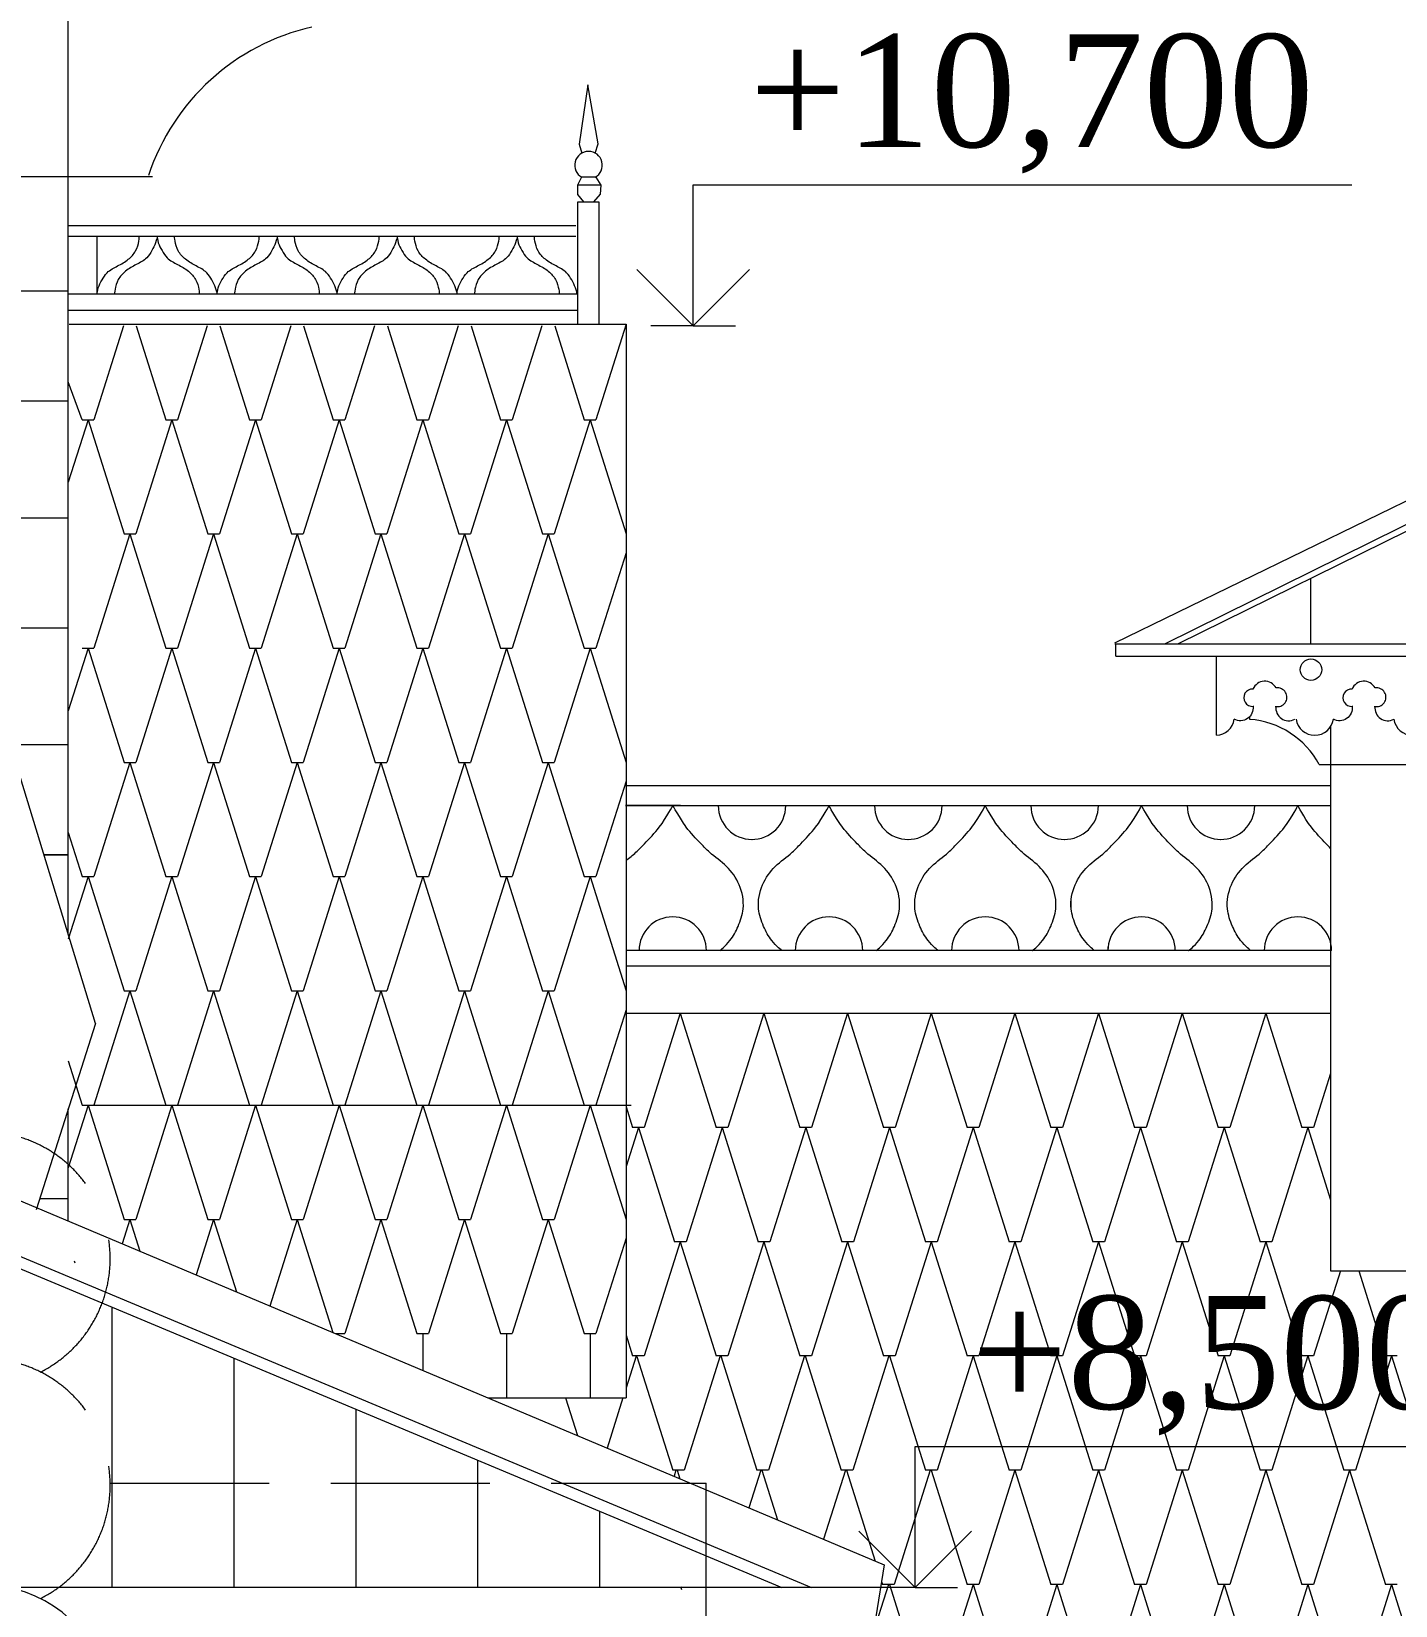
# Model space of a CAD drawing. Header units: millimetres. Extents: x 2399 to 111977, y 1313 to 59551.
# Drawn here: x 98525 to 100946, y 40177 to 42969 of the extents above; entities that cross this region are included whole.
import ezdxf

# ---------------------------------------------------------------- set-up
doc = ezdxf.new("R2010")
doc.units = ezdxf.units.MM
doc.linetypes.add('Невидимая', pattern=[391.222223, 282.222223, -109])
for name, color, linetype, lineweight in [('Basement level', 252, 'Continuous', 13), ('dim Level', 7, 'Continuous', 13), ('main line', 7, 'Continuous', 13)]:
    doc.layers.add(name, color=color, linetype=linetype, lineweight=lineweight)
doc.layers.add('hatch1', color=7, linetype='Continuous', lineweight=20, true_color=0x6a6a6a)
doc.styles.add('СГЕНЕРИР_СТИЛЬ_1', font='georgia.ttf')

msp = doc.modelspace()

# ---------------------------------------------------------------- linework, layer by layer
at = {"layer": 'Basement level', "color": 252, "linetype": 'Continuous', "lineweight": 13}
msp.add_line((98615.3875, 42280.4287), (98590.6429, 42347.496), dxfattribs=at)
at = {"layer": 'dim Level', "color": 7, "linetype": 'Continuous', "lineweight": 13}
for p, q in [((99699.5042, 42447.0881), (99699.5042, 42697.0881)), ((99699.5042, 42697.0881), (100868.1122, 42697.0881)), ((99699.5042, 42447.0881), (99599.5042, 42547.0881)), ((99799.5042, 42547.0881), (99699.5042, 42447.0881)), ((99699.5042, 42447.0881), (99624.5042, 42447.0881)), ((99699.5042, 42447.0881), (99774.5042, 42447.0881)), ((100093.4042, 40208.79), (100093.4042, 40458.79)), ((100093.4042, 40458.79), (101139.8302, 40458.79)), ((100093.4042, 40208.79), (99993.4042, 40308.79)), ((100193.4042, 40308.79), (100093.4042, 40208.79)), ((100093.4042, 40208.79), (100018.4042, 40208.79)), ((100093.4042, 40208.79), (100168.4042, 40208.79))]:
    msp.add_line(p, q, dxfattribs=at)
at = {"layer": 'hatch1', "color": 251, "linetype": 'Continuous', "lineweight": 20, "true_color": 0x6a6a6a}
for p, q in [((98688.5699, 42447.0881), (98635.9788, 42280.4287)), ((98711.2841, 42447.0881), (98763.8751, 42280.4287)), ((98837.0575, 42447.0881), (98784.4664, 42280.4287)), ((98859.7717, 42447.0881), (98912.3627, 42280.4287)), ((98985.545, 42447.0881), (98932.954, 42280.4287)), ((99008.2592, 42447.0881), (99060.8503, 42280.4287)), ((99134.0326, 42447.0881), (99081.4416, 42280.4287)), ((99156.7468, 42447.0881), (99209.3379, 42280.4287)), ((99282.5202, 42447.0881), (99229.9292, 42280.4287)), ((99305.2344, 42447.0881), (99357.8255, 42280.4287)), ((99431.0078, 42447.0881), (99378.4168, 42280.4287)), ((99453.722, 42447.0881), (99506.313, 42280.4287)), ((99580.312, 42449.6758), (99526.9044, 42280.4287)), ((98625.6832, 42280.4287), (98590.6429, 42169.387)), ((98615.3875, 42280.4287), (98635.9788, 42280.4287)), ((98625.6832, 42280.4287), (98689.6313, 42077.779)), ((98774.1708, 42280.4287), (98710.2226, 42077.779)), ((98763.8751, 42280.4287), (98784.4664, 42280.4287)), ((98774.1708, 42280.4287), (98838.1189, 42077.779)), ((98922.6584, 42280.4287), (98858.7102, 42077.779)), ((98912.3627, 42280.4287), (98932.954, 42280.4287)), ((98922.6584, 42280.4287), (98986.6065, 42077.779)), ((99071.1459, 42280.4287), (99007.1978, 42077.779)), ((99060.8503, 42280.4287), (99081.4416, 42280.4287)), ((99071.1459, 42280.4287), (99135.0941, 42077.779)), ((99219.6335, 42280.4287), (99155.6854, 42077.779)), ((99209.3379, 42280.4287), (99229.9292, 42280.4287)), ((99219.6335, 42280.4287), (99283.5817, 42077.779)), ((99368.1211, 42280.4287), (99304.173, 42077.779)), ((99357.8255, 42280.4287), (99378.4168, 42280.4287)), ((99368.1211, 42280.4287), (99432.0692, 42077.779)), ((99516.6087, 42280.4287), (99452.6606, 42077.779)), ((99506.313, 42280.4287), (99526.9044, 42280.4287)), ((99516.6087, 42280.4287), (99580.5568, 42077.779)), ((98699.927, 42077.779), (98635.9788, 41875.1293)), ((98689.6313, 42077.779), (98710.2226, 42077.779)), ((98699.927, 42077.779), (98763.8751, 41875.1293)), ((98848.4146, 42077.779), (98784.4664, 41875.1293)), ((98838.1189, 42077.779), (98858.7102, 42077.779)), ((98848.4146, 42077.779), (98912.3627, 41875.1293)), ((98996.9021, 42077.779), (98932.954, 41875.1293)), ((98986.6065, 42077.779), (99007.1978, 42077.779)), ((98996.9021, 42077.779), (99060.8503, 41875.1293)), ((99145.3897, 42077.779), (99081.4416, 41875.1293)), ((99135.0941, 42077.779), (99155.6854, 42077.779)), ((99145.3897, 42077.779), (99209.3379, 41875.1293)), ((99293.8773, 42077.779), (99229.9292, 41875.1293)), ((99283.5817, 42077.779), (99304.173, 42077.779)), ((99293.8773, 42077.779), (99357.8255, 41875.1293)), ((99442.3649, 42077.779), (99378.4168, 41875.1293)), ((99432.0692, 42077.779), (99452.6606, 42077.779)), ((99442.3649, 42077.779), (99506.313, 41875.1293)), ((99580.312, 42044.3764), (99526.9044, 41875.1293)), ((98625.6832, 41875.1293), (98590.6429, 41764.0876)), ((98615.3875, 41875.1293), (98635.9788, 41875.1293)), ((98625.6832, 41875.1293), (98689.6313, 41672.4796)), ((98774.1708, 41875.1293), (98710.2226, 41672.4796)), ((98763.8751, 41875.1293), (98784.4664, 41875.1293)), ((98774.1708, 41875.1293), (98838.1189, 41672.4796)), ((98922.6584, 41875.1293), (98858.7102, 41672.4796)), ((98912.3627, 41875.1293), (98932.954, 41875.1293)), ((98922.6584, 41875.1293), (98986.6065, 41672.4796)), ((99071.1459, 41875.1293), (99007.1978, 41672.4796)), ((99060.8503, 41875.1293), (99081.4416, 41875.1293)), ((99071.1459, 41875.1293), (99135.0941, 41672.4796)), ((99219.6335, 41875.1293), (99155.6854, 41672.4796)), ((99209.3379, 41875.1293), (99229.9292, 41875.1293)), ((99219.6335, 41875.1293), (99283.5817, 41672.4796)), ((99368.1211, 41875.1293), (99304.173, 41672.4796)), ((99357.8255, 41875.1293), (99378.4168, 41875.1293)), ((99368.1211, 41875.1293), (99432.0692, 41672.4796)), ((99516.6087, 41875.1293), (99452.6606, 41672.4796)), ((99506.313, 41875.1293), (99526.9044, 41875.1293)), ((99516.6087, 41875.1293), (99580.5568, 41672.4796)), ((98699.927, 41672.4796), (98635.9788, 41469.8299)), ((98689.6313, 41672.4796), (98710.2226, 41672.4796)), ((98699.927, 41672.4796), (98763.8751, 41469.8299)), ((98848.4146, 41672.4796), (98784.4664, 41469.8299)), ((98838.1189, 41672.4796), (98858.7102, 41672.4796)), ((98848.4146, 41672.4796), (98912.3627, 41469.8299)), ((98996.9021, 41672.4796), (98932.954, 41469.8299)), ((98986.6065, 41672.4796), (99007.1978, 41672.4796)), ((98996.9021, 41672.4796), (98996.6679, 41671.7372)), ((98996.9021, 41672.4796), (98997.2082, 41671.5096)), ((98996.9021, 41672.4796), (99060.8503, 41469.8299)), ((99145.3897, 41672.4796), (99081.4416, 41469.8299)), ((99135.0941, 41672.4796), (99155.6854, 41672.4796)), ((99145.3897, 41672.4796), (99209.3379, 41469.8299)), ((99293.8773, 41672.4796), (99229.9292, 41469.8299)), ((99283.5817, 41672.4796), (99304.173, 41672.4796)), ((99293.8773, 41672.4796), (99357.8255, 41469.8299)), ((99442.3649, 41672.4796), (99378.4168, 41469.8299)), ((99432.0692, 41672.4796), (99452.6606, 41672.4796)), ((99442.3649, 41672.4796), (99506.313, 41469.8299)), ((99580.312, 41639.0771), (99526.9044, 41469.8299)), ((98590.6429, 41548.245), (98615.3875, 41469.8299)), ((98625.6832, 41469.8299), (98590.6429, 41358.7882)), ((98615.3875, 41469.8299), (98635.9788, 41469.8299)), ((98625.6832, 41469.8299), (98689.6313, 41267.1802)), ((98774.1708, 41469.8299), (98710.2226, 41267.1802)), ((98763.8751, 41469.8299), (98784.4664, 41469.8299)), ((98774.1708, 41469.8299), (98838.1189, 41267.1802)), ((98922.6584, 41469.8299), (98858.7102, 41267.1802)), ((98912.3627, 41469.8299), (98932.954, 41469.8299)), ((98922.6584, 41469.8299), (98986.6065, 41267.1802)), ((99071.1459, 41469.8299), (99007.1978, 41267.1802)), ((99060.8503, 41469.8299), (99081.4416, 41469.8299)), ((99071.1459, 41469.8299), (99135.0941, 41267.1802)), ((99219.6335, 41469.8299), (99155.6854, 41267.1802)), ((99209.3379, 41469.8299), (99229.9292, 41469.8299)), ((99219.6335, 41469.8299), (99283.5817, 41267.1802)), ((99368.1211, 41469.8299), (99304.173, 41267.1802)), ((99357.8255, 41469.8299), (99378.4168, 41469.8299)), ((99368.1211, 41469.8299), (99432.0692, 41267.1802)), ((99516.6087, 41469.8299), (99452.6606, 41267.1802)), ((99506.313, 41469.8299), (99526.9044, 41469.8299)), ((99516.6087, 41469.8299), (99580.5568, 41267.1802)), ((98699.927, 41267.1802), (98635.9788, 41064.5305)), ((98689.6313, 41267.1802), (98710.2226, 41267.1802)), ((98699.927, 41267.1802), (98763.8751, 41064.5305)), ((98848.4146, 41267.1802), (98784.4664, 41064.5305)), ((98838.1189, 41267.1802), (98858.7102, 41267.1802)), ((98848.4146, 41267.1802), (98912.3627, 41064.5305)), ((98996.9021, 41267.1802), (98932.954, 41064.5305)), ((98986.6065, 41267.1802), (99007.1978, 41267.1802)), ((98996.9021, 41267.1802), (98996.6679, 41266.4378)), ((98996.9021, 41267.1802), (99060.8503, 41064.5305)), ((98996.9021, 41267.1802), (98997.2082, 41266.2103)), ((99145.3897, 41267.1802), (99081.4416, 41064.5305)), ((99135.0941, 41267.1802), (99155.6854, 41267.1802)), ((99145.3897, 41267.1802), (99209.3379, 41064.5305)), ((99293.8773, 41267.1802), (99229.9292, 41064.5305)), ((99283.5817, 41267.1802), (99304.173, 41267.1802)), ((99293.8773, 41267.1802), (99357.8255, 41064.5305)), ((99442.3649, 41267.1802), (99378.4168, 41064.5305)), ((99432.0692, 41267.1802), (99452.6606, 41267.1802)), ((99442.3649, 41267.1802), (99506.313, 41064.5305)), ((99580.312, 41233.7777), (99526.9044, 41064.5305)), ((99676.4796, 41227.5354), (99612.5315, 41024.8857)), ((99676.4796, 41227.5354), (99740.4278, 41024.8857)), ((99824.9672, 41227.5354), (99761.0191, 41024.8857)), ((99824.9672, 41227.5354), (99888.9154, 41024.8857)), ((99973.4548, 41227.5354), (99909.5067, 41024.8857)), ((99973.4548, 41227.5354), (100037.403, 41024.8857)), ((100121.9424, 41227.5354), (100057.9943, 41024.8857)), ((100121.9424, 41227.5354), (100185.8905, 41024.8857)), ((100270.43, 41227.5354), (100206.4819, 41024.8857)), ((100270.43, 41227.5354), (100334.3781, 41024.8857)), ((100418.9176, 41227.5354), (100354.9695, 41024.8857)), ((100418.9176, 41227.5354), (100482.8657, 41024.8857)), ((100567.4052, 41227.5354), (100503.457, 41024.8857)), ((100567.4052, 41227.5354), (100631.3533, 41024.8857)), ((100715.8928, 41227.5354), (100651.9446, 41024.8857)), ((100715.8928, 41227.5354), (100779.8409, 41024.8857)), ((98590.6429, 41142.9456), (98615.3875, 41064.5305)), ((100830.6049, 41120.5021), (100800.4322, 41024.8857)), ((98625.6832, 41064.5305), (98590.6429, 40953.4888)), ((98615.3875, 41064.5305), (98635.9788, 41064.5305)), ((98625.6832, 41064.5305), (98689.6313, 40861.8808)), ((98774.1708, 41064.5305), (98710.2226, 40861.8808)), ((98763.8751, 41064.5305), (98784.4664, 41064.5305)), ((98774.1708, 41064.5305), (98838.1189, 40861.8808)), ((98922.6584, 41064.5305), (98858.7102, 40861.8808)), ((98912.3627, 41064.5305), (98932.954, 41064.5305)), ((98922.6584, 41064.5305), (98986.6065, 40861.8808)), ((99071.1459, 41064.5305), (99007.1978, 40861.8808)), ((99060.8503, 41064.5305), (99081.4416, 41064.5305)), ((99071.1459, 41064.5305), (99135.0941, 40861.8808)), ((99219.6335, 41064.5305), (99155.6854, 40861.8808)), ((99209.3379, 41064.5305), (99229.9292, 41064.5305)), ((99219.6335, 41064.5305), (99283.5817, 40861.8808)), ((99368.1211, 41064.5305), (99304.173, 40861.8808)), ((99357.8255, 41064.5305), (99378.4168, 41064.5305)), ((99368.1211, 41064.5305), (99432.0692, 40861.8808)), ((99516.6087, 41064.5305), (99452.6606, 40861.8808)), ((99506.313, 41064.5305), (99526.9044, 41064.5305)), ((99516.6087, 41064.5305), (99580.5568, 40861.8808)), ((99580.312, 41061.7351), (99591.9402, 41024.8857)), ((99602.2359, 41024.8857), (99580.312, 40955.4096)), ((99612.5315, 41024.8857), (99591.9402, 41024.8857)), ((99602.2359, 41024.8857), (99666.184, 40822.236)), ((99750.7234, 41024.8857), (99686.7753, 40822.236)), ((99761.0191, 41024.8857), (99740.4278, 41024.8857)), ((99750.7234, 41024.8857), (99814.6716, 40822.236)), ((99899.211, 41024.8857), (99835.2629, 40822.236)), ((99909.5067, 41024.8857), (99888.9154, 41024.8857)), ((99899.211, 41024.8857), (99963.1592, 40822.236)), ((100047.6986, 41024.8857), (99983.7505, 40822.236)), ((100057.9943, 41024.8857), (100037.403, 41024.8857)), ((100047.6986, 41024.8857), (100111.6468, 40822.236)), ((100196.1862, 41024.8857), (100132.2381, 40822.236)), ((100206.4819, 41024.8857), (100185.8905, 41024.8857)), ((100196.1862, 41024.8857), (100260.1343, 40822.236)), ((100344.6738, 41024.8857), (100280.7257, 40822.236)), ((100354.9695, 41024.8857), (100334.3781, 41024.8857)), ((100344.6738, 41024.8857), (100408.6219, 40822.236)), ((100493.1614, 41024.8857), (100429.2133, 40822.236)), ((100503.457, 41024.8857), (100482.8657, 41024.8857)), ((100493.1614, 41024.8857), (100557.1095, 40822.236)), ((100641.649, 41024.8857), (100577.7008, 40822.236)), ((100651.9446, 41024.8857), (100631.3533, 41024.8857)), ((100641.649, 41024.8857), (100705.5971, 40822.236)), ((100790.1366, 41024.8857), (100726.1884, 40822.236)), ((100800.4322, 41024.8857), (100779.8409, 41024.8857)), ((100790.1366, 41024.8857), (100830.6049, 40896.6427)), ((98699.927, 40861.8808), (98686.2481, 40818.5328)), ((98689.6313, 40861.8808), (98710.2226, 40861.8808)), ((98699.927, 40861.8808), (98717.7983, 40805.247)), ((98848.4146, 40861.8808), (98817.3187, 40763.3391)), ((98838.1189, 40861.8808), (98858.7102, 40861.8808)), ((98848.4146, 40861.8808), (98889.041, 40733.1369)), ((98996.9021, 40861.8808), (98948.3894, 40708.1453)), ((98986.6065, 40861.8808), (99007.1978, 40861.8808)), ((98996.9021, 40861.8808), (98996.6679, 40861.1384)), ((98996.9021, 40861.8808), (99060.2837, 40661.0267)), ((98996.9021, 40861.8808), (98997.2082, 40860.9109)), ((99145.3897, 40861.8808), (99081.4416, 40659.2311)), ((99135.0941, 40861.8808), (99155.6854, 40861.8808)), ((99145.3897, 40861.8808), (99209.3379, 40659.2311)), ((99293.8773, 40861.8808), (99229.9292, 40659.2311)), ((99283.5817, 40861.8808), (99304.173, 40861.8808)), ((99293.8773, 40861.8808), (99357.8255, 40659.2311)), ((99442.3649, 40861.8808), (99378.4168, 40659.2311)), ((99432.0692, 40861.8808), (99452.6606, 40861.8808)), ((99442.3649, 40861.8808), (99506.313, 40659.2311)), ((99580.312, 40828.4783), (99526.9044, 40659.2311)), ((99676.4796, 40822.236), (99612.5315, 40619.5863)), ((99686.7753, 40822.236), (99666.184, 40822.236)), ((99676.4796, 40822.236), (99740.4278, 40619.5863)), ((99824.9672, 40822.236), (99761.0191, 40619.5863)), ((99835.2629, 40822.236), (99814.6716, 40822.236)), ((99824.9672, 40822.236), (99888.9154, 40619.5863)), ((99973.4548, 40822.236), (99909.5067, 40619.5863)), ((99983.7505, 40822.236), (99963.1592, 40822.236)), ((99973.4548, 40822.236), (100037.403, 40619.5863)), ((100121.9424, 40822.236), (100057.9943, 40619.5863)), ((100132.2381, 40822.236), (100111.6468, 40822.236)), ((100121.9424, 40822.236), (100185.8905, 40619.5863)), ((100270.43, 40822.236), (100206.4819, 40619.5863)), ((100280.7257, 40822.236), (100260.1343, 40822.236)), ((100270.43, 40822.236), (100334.3781, 40619.5863)), ((100418.9176, 40822.236), (100354.9695, 40619.5863)), ((100429.2133, 40822.236), (100408.6219, 40822.236)), ((100418.9176, 40822.236), (100482.8657, 40619.5863)), ((100567.4052, 40822.236), (100503.457, 40619.5863)), ((100577.7008, 40822.236), (100557.1095, 40822.236)), ((100567.4052, 40822.236), (100631.3533, 40619.5863)), ((100715.8928, 40822.236), (100651.9446, 40619.5863)), ((100726.1884, 40822.236), (100705.5971, 40822.236)), ((100715.8928, 40822.236), (100779.8409, 40619.5863)), ((98601.2681, 40788.362), (98602.3439, 40784.9528)), ((100848.0442, 40770.4672), (100800.4322, 40619.5863)), ((100880.7165, 40770.4672), (100928.3285, 40619.5863)), ((99064.5477, 40659.2311), (99081.4416, 40659.2311)), ((99209.3379, 40659.2311), (99229.9292, 40659.2311)), ((99219.6335, 40659.2311), (99219.6335, 40593.1388)), ((99357.8255, 40659.2311), (99378.4168, 40659.2311)), ((99368.1211, 40659.2311), (99368.1211, 40545.2047)), ((99506.313, 40659.2311), (99526.9044, 40659.2311)), ((99516.6087, 40659.2311), (99516.6087, 40545.2047)), ((99580.312, 40656.4357), (99591.9402, 40619.5863)), ((99598.0283, 40619.1606), (99580.312, 40563.0181)), ((99612.5315, 40619.5863), (99591.9402, 40619.5863)), ((99599.4576, 40618.7096), (99663.1291, 40416.9366)), ((99747.6685, 40619.5863), (99683.7204, 40416.9366)), ((99761.0191, 40619.5863), (99740.4278, 40619.5863)), ((99748.6868, 40619.5863), (99812.635, 40416.9366)), ((99897.1744, 40619.5863), (99833.2263, 40416.9366)), ((99909.5067, 40619.5863), (99888.9154, 40619.5863)), ((99898.1927, 40619.5863), (99962.1409, 40416.9366)), ((100046.6803, 40619.5863), (99982.7322, 40416.9366)), ((100057.9943, 40619.5863), (100037.403, 40619.5863)), ((100047.6986, 40619.5863), (100111.6468, 40416.9366)), ((100196.1862, 40619.5863), (100132.2381, 40416.9366)), ((100206.4819, 40619.5863), (100185.8905, 40619.5863)), ((100196.1862, 40619.5863), (100260.1343, 40416.9366)), ((100344.6738, 40619.5863), (100280.7257, 40416.9366)), ((100354.9695, 40619.5863), (100334.3781, 40619.5863)), ((100344.6738, 40619.5863), (100408.6219, 40416.9366)), ((100493.1614, 40619.5863), (100429.2133, 40416.9366)), ((100503.457, 40619.5863), (100482.8657, 40619.5863)), ((100493.1614, 40619.5863), (100557.1095, 40416.9366)), ((100641.649, 40619.5863), (100577.7008, 40416.9366)), ((100651.9446, 40619.5863), (100631.3533, 40619.5863)), ((100641.649, 40619.5863), (100705.5971, 40416.9366)), ((100790.1366, 40619.5863), (100726.1884, 40416.9366)), ((100800.4322, 40619.5863), (100779.8409, 40619.5863)), ((100790.1366, 40619.5863), (100854.0847, 40416.9366)), ((100938.6241, 40619.5863), (100874.676, 40416.9366)), ((100948.9198, 40619.5863), (100928.3285, 40619.5863)), ((100938.6241, 40619.5863), (101002.5723, 40416.9366)), ((99473.1469, 40545.2047), (99494.2667, 40478.2768)), ((99574.6908, 40545.2047), (99546.6149, 40456.233)), ((99683.7204, 40416.9366), (99663.1291, 40416.9366)), ((99668.9463, 40416.9366), (99665.5432, 40406.1524)), ((99670.8296, 40416.9366), (99675.5643, 40401.9325)), ((99819.3172, 40416.9366), (99798.2763, 40350.2586)), ((99833.2263, 40416.9366), (99812.635, 40416.9366)), ((99821.2005, 40416.9366), (99848.9789, 40328.9077)), ((99969.6881, 40416.9366), (99931.0094, 40294.3648)), ((99982.7322, 40416.9366), (99962.1409, 40416.9366)), ((99971.5715, 40416.9366), (100022.3936, 40255.8829)), ((100120.0591, 40416.9366), (100056.1109, 40214.2869)), ((100132.2381, 40416.9366), (100111.6468, 40416.9366)), ((100121.9424, 40416.9366), (100185.8905, 40214.2869)), ((100270.43, 40416.9366), (100206.4819, 40214.2869)), ((100280.7257, 40416.9366), (100260.1343, 40416.9366)), ((100270.43, 40416.9366), (100334.3781, 40214.2869)), ((100418.9176, 40416.9366), (100354.9695, 40214.2869)), ((100429.2133, 40416.9366), (100408.6219, 40416.9366)), ((100418.9176, 40416.9366), (100482.8657, 40214.2869)), ((100567.4052, 40416.9366), (100503.457, 40214.2869)), ((100577.7008, 40416.9366), (100557.1095, 40416.9366)), ((100567.4052, 40416.9366), (100631.3533, 40214.2869)), ((100715.8928, 40416.9366), (100651.9446, 40214.2869)), ((100726.1884, 40416.9366), (100705.5971, 40416.9366)), ((100715.8928, 40416.9366), (100779.8409, 40214.2869)), ((100864.3804, 40416.9366), (100800.4322, 40214.2869)), ((100874.676, 40416.9366), (100854.0847, 40416.9366)), ((100864.3804, 40416.9366), (100928.3285, 40214.2869)), ((99677.1398, 40210.7952), (99678.7999, 40205.5342)), ((100045.8153, 40214.2869), (99981.8671, 40011.6372)), ((100033.8451, 40219.5935), (100035.5196, 40214.2869)), ((100056.1109, 40214.2869), (100035.5196, 40214.2869)), ((100047.6986, 40214.2869), (100111.6468, 40011.6372)), ((100196.1862, 40214.2869), (100132.2381, 40011.6372)), ((100206.4819, 40214.2869), (100185.8905, 40214.2869)), ((100196.1862, 40214.2869), (100260.1343, 40011.6372)), ((100344.6738, 40214.2869), (100280.7257, 40011.6372)), ((100354.9695, 40214.2869), (100334.3781, 40214.2869)), ((100344.6738, 40214.2869), (100408.6219, 40011.6372)), ((100493.1614, 40214.2869), (100429.2133, 40011.6372)), ((100503.457, 40214.2869), (100482.8657, 40214.2869)), ((100493.1614, 40214.2869), (100557.1095, 40011.6372)), ((100641.649, 40214.2869), (100577.7008, 40011.6372)), ((100651.9446, 40214.2869), (100631.3533, 40214.2869)), ((100641.649, 40214.2869), (100705.5971, 40011.6372)), ((100790.1366, 40214.2869), (100726.1884, 40011.6372)), ((100800.4322, 40214.2869), (100779.8409, 40214.2869)), ((100790.1366, 40214.2869), (100854.0847, 40011.6372)), ((100938.6241, 40214.2869), (100874.676, 40011.6372)), ((100948.9198, 40214.2869), (100928.3285, 40214.2869)), ((100938.6241, 40214.2869), (101002.5723, 40011.6372))]:
    msp.add_line(p, q, dxfattribs=at)
for points in [[(98641.9059, 42504.2313), (98641.9059, 42504.2313), (98642.1985, 42509.5237), (98643.7539, 42514.5259), (98645.2759, 42519.4205), (98647.8515, 42523.8948), (98650.4226, 42528.3395), (98653.0649, 42532.9075), (98655.7323, 42537.4918), (98659.4729, 42541.2005), (98664.7196, 42546.4026), (98671.5197, 42549.6061), (98678.0498, 42553.1088), (98684.6606, 42556.6547), (98691.2589, 42560.3164), (98697.103, 42565.017), (98702.244, 42569.1522), (98706.827, 42573.9783), (98709.9639, 42579.7833), (98716.3326, 42591.5687), (98716.6326, 42605.5052), (98716.6326, 42605.5052)], [(98748.4361, 42604.5956), (98748.4361, 42604.5956), (98747.3742, 42599.3227), (98745.5209, 42594.301), (98743.7484, 42589.4982), (98741.3629, 42584.9535), (98738.8522, 42580.4874), (98736.2658, 42575.8865), (98733.5544, 42571.326), (98729.8019, 42567.6265), (98724.5404, 42562.4393), (98717.7551, 42559.2209), (98711.225, 42555.7182), (98704.6142, 42552.1722), (98698.0159, 42548.5106), (98692.1718, 42543.8099), (98687.0308, 42539.6748), (98682.4478, 42534.8486), (98679.3109, 42529.0437), (98672.9422, 42517.2583), (98672.6422, 42503.3218), (98672.6422, 42503.3218)], [(98748.4361, 42604.5956), (98748.4361, 42604.5956), (98748.7287, 42599.3033), (98750.2842, 42594.301), (98751.8062, 42589.4065), (98754.3818, 42584.9322), (98756.9528, 42580.4874), (98759.5951, 42575.9195), (98762.2625, 42571.3352), (98766.0031, 42567.6265), (98771.2499, 42562.4244), (98778.0499, 42559.2209), (98784.58, 42555.7182), (98791.1908, 42552.1722), (98797.7891, 42548.5106), (98803.6333, 42543.8099), (98808.7742, 42539.6748), (98813.3572, 42534.8486), (98816.4942, 42529.0437), (98822.8629, 42517.2583), (98823.1628, 42503.3218), (98823.1628, 42503.3218)], [(98854.8043, 42504.2313), (98854.8043, 42504.2313), (98853.7423, 42509.5042), (98851.889, 42514.5259), (98850.1165, 42519.3287), (98847.7311, 42523.8735), (98845.2204, 42528.3395), (98842.6339, 42532.9404), (98839.9225, 42537.501), (98836.1701, 42541.2005), (98830.9086, 42546.3877), (98824.1233, 42549.6061), (98817.5932, 42553.1088), (98810.9823, 42556.6547), (98804.384, 42560.3164), (98798.5399, 42565.017), (98793.3989, 42569.1522), (98788.8159, 42573.9783), (98785.679, 42579.7833), (98779.3103, 42591.5687), (98779.0103, 42605.5052), (98779.0103, 42605.5052)], [(98854.8043, 42504.2313), (98854.8043, 42504.2313), (98855.0968, 42509.5237), (98856.6523, 42514.5259), (98858.1743, 42519.4205), (98860.7499, 42523.8948), (98863.3209, 42528.3395), (98865.9632, 42532.9075), (98868.6307, 42537.4918), (98872.3712, 42541.2005), (98877.618, 42546.4026), (98884.4181, 42549.6061), (98890.9481, 42553.1088), (98897.559, 42556.6547), (98904.1573, 42560.3164), (98910.0014, 42565.017), (98915.1424, 42569.1522), (98919.7254, 42573.9783), (98922.8623, 42579.7833), (98929.231, 42591.5687), (98929.531, 42605.5052), (98929.531, 42605.5052)], [(98961.3345, 42604.5956), (98961.3345, 42604.5956), (98960.2726, 42599.3227), (98958.4193, 42594.301), (98956.6467, 42589.4982), (98954.2613, 42584.9535), (98951.7506, 42580.4874), (98949.1641, 42575.8865), (98946.4528, 42571.326), (98942.7003, 42567.6265), (98937.4388, 42562.4393), (98930.6535, 42559.2209), (98924.1234, 42555.7182), (98917.5126, 42552.1722), (98910.9143, 42548.5106), (98905.0702, 42543.8099), (98899.9292, 42539.6748), (98895.3462, 42534.8486), (98892.2092, 42529.0437), (98885.8405, 42517.2583), (98885.5406, 42503.3218), (98885.5406, 42503.3218)], [(98961.3345, 42604.5956), (98961.3345, 42604.5956), (98961.6271, 42599.3033), (98963.1826, 42594.301), (98964.7045, 42589.4065), (98967.2801, 42584.9322), (98969.8512, 42580.4874), (98972.4935, 42575.9195), (98975.1609, 42571.3352), (98978.9015, 42567.6265), (98984.1483, 42562.4244), (98990.9483, 42559.2209), (98997.4784, 42555.7182), (99004.0892, 42552.1722), (99010.6875, 42548.5106), (99016.5316, 42543.8099), (99021.6726, 42539.6748), (99026.2556, 42534.8486), (99029.3926, 42529.0437), (99035.7613, 42517.2583), (99036.0612, 42503.3218), (99036.0612, 42503.3218)], [(99067.7026, 42504.2313), (99067.7026, 42504.2313), (99066.6407, 42509.5042), (99064.7874, 42514.5259), (99063.0149, 42519.3287), (99060.6294, 42523.8735), (99058.1187, 42528.3395), (99055.5323, 42532.9404), (99052.8209, 42537.501), (99049.0685, 42541.2005), (99043.8069, 42546.3877), (99037.0216, 42549.6061), (99030.4915, 42553.1088), (99023.8807, 42556.6547), (99017.2824, 42560.3164), (99011.4383, 42565.017), (99006.2973, 42569.1522), (99001.7143, 42573.9783), (98998.5774, 42579.7833), (98992.2087, 42591.5687), (98991.9087, 42605.5052), (98991.9087, 42605.5052)], [(99067.7026, 42504.2313), (99067.7026, 42504.2313), (99067.9952, 42509.5237), (99069.5507, 42514.5259), (99071.0727, 42519.4205), (99073.6483, 42523.8948), (99076.2193, 42528.3395), (99078.8616, 42532.9075), (99081.5291, 42537.4918), (99085.2696, 42541.2005), (99090.5164, 42546.4026), (99097.3164, 42549.6061), (99103.8465, 42553.1088), (99110.4573, 42556.6547), (99117.0557, 42560.3164), (99122.8998, 42565.017), (99128.0408, 42569.1522), (99132.6238, 42573.9783), (99135.7607, 42579.7833), (99142.1294, 42591.5687), (99142.4293, 42605.5052), (99142.4293, 42605.5052)], [(99174.2329, 42604.5956), (99174.2329, 42604.5956), (99173.1709, 42599.3227), (99171.3176, 42594.301), (99169.5451, 42589.4982), (99167.1597, 42584.9535), (99164.649, 42580.4874), (99162.0625, 42575.8865), (99159.3512, 42571.326), (99155.5987, 42567.6265), (99150.3372, 42562.4393), (99143.5519, 42559.2209), (99137.0218, 42555.7182), (99130.411, 42552.1722), (99123.8127, 42548.5106), (99117.9686, 42543.8099), (99112.8276, 42539.6748), (99108.2446, 42534.8486), (99105.1076, 42529.0437), (99098.7389, 42517.2583), (99098.439, 42503.3218), (99098.439, 42503.3218)], [(99174.2329, 42604.5956), (99174.2329, 42604.5956), (99174.5255, 42599.3033), (99176.0809, 42594.301), (99177.6029, 42589.4065), (99180.1785, 42584.9322), (99182.7496, 42580.4874), (99185.3919, 42575.9195), (99188.0593, 42571.3352), (99191.7999, 42567.6265), (99197.0466, 42562.4244), (99203.8467, 42559.2209), (99210.3768, 42555.7182), (99216.9876, 42552.1722), (99223.5859, 42548.5106), (99229.43, 42543.8099), (99234.571, 42539.6748), (99239.154, 42534.8486), (99242.291, 42529.0437), (99248.6597, 42517.2583), (99248.9596, 42503.3218), (99248.9596, 42503.3218)], [(99280.601, 42504.2313), (99280.601, 42504.2313), (99279.5391, 42509.5042), (99277.6858, 42514.5259), (99275.9133, 42519.3287), (99273.5278, 42523.8735), (99271.0171, 42528.3395), (99268.4307, 42532.9404), (99265.7193, 42537.501), (99261.9668, 42541.2005), (99256.7053, 42546.3877), (99249.92, 42549.6061), (99243.3899, 42553.1088), (99236.7791, 42556.6547), (99230.1808, 42560.3164), (99224.3367, 42565.017), (99219.1957, 42569.1522), (99214.6127, 42573.9783), (99211.4757, 42579.7833), (99205.107, 42591.5687), (99204.8071, 42605.5052), (99204.8071, 42605.5052)], [(99280.601, 42504.2313), (99280.601, 42504.2313), (99280.8936, 42509.5237), (99282.4491, 42514.5259), (99283.971, 42519.4205), (99286.5466, 42523.8948), (99289.1177, 42528.3395), (99291.76, 42532.9075), (99294.4274, 42537.4918), (99298.168, 42541.2005), (99303.4148, 42546.4026), (99310.2148, 42549.6061), (99316.7449, 42553.1088), (99323.3557, 42556.6547), (99329.954, 42560.3164), (99335.7982, 42565.017), (99340.9391, 42569.1522), (99345.5221, 42573.9783), (99348.6591, 42579.7833), (99355.0278, 42591.5687), (99355.3277, 42605.5052), (99355.3277, 42605.5052)], [(99387.1313, 42604.5956), (99387.1313, 42604.5956), (99386.0693, 42599.3227), (99384.216, 42594.301), (99382.4435, 42589.4982), (99380.0581, 42584.9535), (99377.5474, 42580.4874), (99374.9609, 42575.8865), (99372.2496, 42571.326), (99368.4971, 42567.6265), (99363.2356, 42562.4393), (99356.4503, 42559.2209), (99349.9202, 42555.7182), (99343.3094, 42552.1722), (99336.7111, 42548.5106), (99330.8669, 42543.8099), (99325.726, 42539.6748), (99321.143, 42534.8486), (99318.006, 42529.0437), (99311.6373, 42517.2583), (99311.3374, 42503.3218), (99311.3374, 42503.3218)], [(99387.1313, 42604.5956), (99387.1313, 42604.5956), (99387.4239, 42599.3033), (99388.9793, 42594.301), (99390.5013, 42589.4065), (99393.0769, 42584.9322), (99395.648, 42580.4874), (99398.2903, 42575.9195), (99400.9577, 42571.3352), (99404.6983, 42567.6265), (99409.945, 42562.4244), (99416.7451, 42559.2209), (99423.2752, 42555.7182), (99429.886, 42552.1722), (99436.4843, 42548.5106), (99442.3284, 42543.8099), (99447.4694, 42539.6748), (99452.0524, 42534.8486), (99455.1893, 42529.0437), (99461.558, 42517.2583), (99461.858, 42503.3218), (99461.858, 42503.3218)], [(99493.4994, 42504.2313), (99493.4994, 42504.2313), (99492.4375, 42509.5042), (99490.5841, 42514.5259), (99488.8116, 42519.3287), (99486.4262, 42523.8735), (99483.9155, 42528.3395), (99481.329, 42532.9404), (99478.6177, 42537.501), (99474.8652, 42541.2005), (99469.6037, 42546.3877), (99462.8184, 42549.6061), (99456.2883, 42553.1088), (99449.6775, 42556.6547), (99443.0792, 42560.3164), (99437.2351, 42565.017), (99432.0941, 42569.1522), (99427.5111, 42573.9783), (99424.3741, 42579.7833), (99418.0054, 42591.5687), (99417.7055, 42605.5052), (99417.7055, 42605.5052)]]:
    msp.add_open_spline(points, degree=3, knots=[0, 0, 0, 0, 1, 1, 1, 2, 2, 2, 3, 3, 3, 4, 4, 4, 5, 5, 5, 6, 6, 6, 7, 7, 7, 7], dxfattribs=at)
at = {"layer": 'main line', "color": 7, "linetype": 'Continuous', "lineweight": 13}
for p, q in [((98590.6429, 41367.3838), (98590.6429, 43408.5566)), ((99512.2997, 42874.6681), (99497.3697, 42769.0094)), ((99531.058, 42769.7751), (99512.2997, 42874.6681)), ((99497.3697, 42769.0094), (99501.6055, 42753.0667)), ((99525.6796, 42753.2797), (99531.058, 42769.7751)), ((98590.6429, 42711.3893), (98290.6429, 42711.3893)), ((98739.7966, 42711.3893), (98590.6429, 42711.3893)), ((99501.1979, 42710.4378), (99494.3071, 42696.2734)), ((99536.0346, 42696.2734), (99494.3071, 42696.2734)), ((99494.3071, 42696.2734), (99494.3071, 42679.8121)), ((99527.6126, 42710.4378), (99501.1979, 42710.4378)), ((99536.0346, 42696.2734), (99527.6126, 42710.4378)), ((99534.8862, 42680.5777), (99536.0346, 42696.2734)), ((99494.3071, 42679.8121), (99504.6433, 42667.0722)), ((99494.7338, 42667.0722), (99532.2798, 42667.0722)), ((99494.7338, 42449.6758), (99494.7338, 42667.0722)), ((99523.4015, 42667.0722), (99534.8862, 42680.5777)), ((99532.2798, 42667.0722), (99532.2798, 42449.6758)), ((99491.1922, 42624.0541), (98590.6429, 42624.0541)), ((99491.5092, 42605.5052), (98590.6429, 42605.5052)), ((99491.5092, 42605.5052), (98590.6429, 42605.5052)), ((99491.5092, 42605.5052), (98590.6429, 42605.5052)), ((99491.5092, 42605.5052), (98590.6429, 42605.5052)), ((99491.5092, 42605.5052), (98590.6429, 42605.5052)), ((99491.5092, 42605.5052), (98590.6429, 42605.5052)), ((99491.5092, 42605.5052), (98590.6429, 42605.5052)), ((99491.5092, 42605.5052), (98590.6429, 42605.5052)), ((99491.5092, 42605.5052), (98590.6429, 42605.5052)), ((99491.5092, 42605.5052), (98590.6429, 42605.5052)), ((99491.5092, 42605.5052), (98590.6429, 42605.5052)), ((98641.9059, 42504.2313), (98641.9059, 42605.5052)), ((99491.5092, 42605.5052), (98779.0103, 42605.5052)), ((99491.5092, 42605.5052), (98991.9087, 42605.5052)), ((99491.5092, 42605.5052), (99204.8071, 42605.5052)), ((99491.5092, 42605.5052), (99417.7055, 42605.5052)), ((98638.9854, 41209.559), (98239.2009, 42514.7431)), ((98290.6429, 42509.1271), (98590.6429, 42509.1271)), ((99493.256, 42503.3218), (98590.6429, 42503.3218)), ((99493.256, 42503.3218), (98590.6429, 42503.3218)), ((99493.256, 42503.3218), (98590.6429, 42503.3218)), ((99493.256, 42503.3218), (98590.6429, 42503.3218)), ((99493.256, 42503.3218), (98590.6429, 42503.3218)), ((99493.256, 42503.3218), (98672.6422, 42503.3218)), ((99493.256, 42503.3218), (98885.5406, 42503.3218)), ((99493.256, 42503.3218), (99098.439, 42503.3218)), ((99493.751, 42474.3621), (98590.6429, 42474.3621)), ((99493.751, 42474.3621), (98590.6429, 42474.3621)), ((98592.09, 42449.6758), (99580.312, 42449.6758)), ((99580.312, 42449.6758), (99580.312, 40545.2047)), ((98300.6665, 42314.0751), (98590.6429, 42314.0751)), ((100447.705, 41884.8507), (101027.3428, 42166.8987)), ((100536.5927, 41882.6602), (101058.3131, 42141.0206)), ((101068.6502, 42133.646), (100560.2372, 41882.6602)), ((98364.2303, 42106.5571), (98590.6429, 42106.5571)), ((100795.0079, 41998.5583), (100795.0079, 41882.6602)), ((98423.9757, 41911.5052), (98590.6429, 41911.5052)), ((100447.705, 41882.6602), (102193.6609, 41882.6602)), ((100449.6835, 41860.7736), (100449.6835, 41882.6602)), ((100449.6835, 41860.7736), (101312.879, 41860.7736)), ((100627.9409, 41720.6964), (100627.9409, 41860.9263)), ((100687.232, 41748.873), (100687.232, 41753.8744)), ((100830.6049, 41736.0438), (100830.6049, 40770.4672)), ((98487.5395, 41703.9872), (98590.6429, 41703.9872)), ((100810.2021, 41668.8278), (101831.1638, 41668.8278)), ((99580.312, 41631.5933), (100830.6049, 41631.5933)), ((99579.3282, 41595.7739), (100830.6049, 41595.7739)), ((99677.1398, 41595.7739), (99579.3282, 41595.7739)), ((98547.285, 41508.9352), (98590.6429, 41508.9352)), ((98547.3376, 41508.7634), (98590.6429, 41508.7634)), ((99815.5362, 41412.8557), (99815.5362, 41428.1147)), ((100092.8887, 41412.8557), (100092.8887, 41428.1147)), ((100370.2413, 41412.8557), (100370.2413, 41428.1147)), ((100832.4078, 41338.6781), (99580.312, 41338.6781)), ((100435.4273, 41345.1589), (100435.4273, 41338.6781)), ((100830.6049, 41311.2743), (99580.312, 41311.2743)), ((100420.265, 41311.2743), (100409.604, 41311.2743)), ((99580.312, 41227.5354), (100830.6049, 41227.5354)), ((99580.312, 41227.5354), (100615.8909, 41227.5354)), ((98638.9854, 41209.559), (98533.3231, 40878.7665)), ((98590.6429, 40858.7921), (98590.6429, 41058.2151)), ((98615.3875, 41064.5305), (99589.3037, 41064.5305)), ((98265.79, 40995.5874), (100038.6352, 40249.0436)), ((98166.4919, 40938.2344), (99909.4678, 40208.79)), ((98166.4919, 40915.7843), (99857.0311, 40208.79)), ((98539.7922, 40899.0191), (98590.6429, 40899.0191)), ((100830.6049, 40770.4672), (100982.9972, 40770.4672)), ((98668.6024, 40208.79), (98668.6024, 40705.7985)), ((98884.9181, 40208.79), (98884.9181, 40615.3339)), ((99335.3306, 40545.2047), (99580.312, 40545.2047)), ((99101.2338, 40208.79), (99101.2338, 40524.8693)), ((99317.5494, 40208.79), (99317.5494, 40434.4047)), ((99722.4476, 39788.5618), (99722.4476, 40394.1502)), ((99533.8651, 40208.79), (99533.8651, 40343.9401)), ((100038.6352, 40249.0436), (100023.6315, 40156.7992)), ((100032.0879, 40208.79), (96754.8651, 40208.79))]:
    msp.add_line(p, q, dxfattribs=at)
at = {"layer": 'main line', "color": 7, "linetype": 'Невидимая', "lineweight": 13}
msp.add_line((98664.9716, 40394.1502), (99722.4476, 40394.1502), dxfattribs=at)
at = {"layer": 'main line', "color": 7, "linetype": 'Continuous', "lineweight": 13, "flags": 128}
for points in [[(100732.3504, 41771.8446, 1.219803903), (100733.7808, 41804.5265, 0.63216014), (100692.8168, 41802.5283, 1.067465283), (100693.0516, 41771.8446, -0.60309642), (100659.6598, 41749.0784)], [(100732.3504, 41771.8446, 1.219803903), (100733.7808, 41804.5265, 0.63216014), (100692.8168, 41802.5283, 1.067465283), (100693.0516, 41771.8446, -0.60309642), (100659.6598, 41749.0784)], [(100732.3504, 41771.8446, 1.219803903), (100733.7808, 41804.5265, 0.63216014), (100692.8168, 41802.5283, 1.067465283), (100693.0516, 41771.8446, -0.60309642), (100659.6598, 41749.0784)], [(100732.3504, 41771.8446, 1.219803903), (100733.7808, 41804.5265, 0.63216014), (100692.8168, 41802.5283, 1.067465283), (100693.0516, 41771.8446, -0.60309642), (100659.6598, 41749.0784)], [(100732.3504, 41771.8446, 1.219803903), (100733.7808, 41804.5265, 0.63216014), (100692.8168, 41802.5283, 1.067465283), (100693.0516, 41771.8446, -0.60309642), (100659.6598, 41749.0784)], [(100732.3504, 41771.8446, 1.219803903), (100733.7808, 41804.5265, 0.63216014), (100692.8168, 41802.5283, 1.067465283), (100693.0516, 41771.8446, -0.60309642), (100659.6598, 41749.0784)], [(100908.2171, 41771.8446, 1.219803903), (100909.6475, 41804.5265, 0.63216014), (100868.6835, 41802.5283, 1.067465283), (100868.9182, 41771.8446, -0.60309642), (100835.5265, 41749.0784)], [(100908.2171, 41771.8446, 1.219803903), (100909.6475, 41804.5265, 0.63216014), (100868.6835, 41802.5283, 1.067465283), (100868.9182, 41771.8446, -0.60309642), (100835.5265, 41749.0784)], [(100908.2171, 41771.8446, 1.219803903), (100909.6475, 41804.5265, 0.63216014), (100868.6835, 41802.5283, 1.067465283), (100868.9182, 41771.8446, -0.60309642), (100835.5265, 41749.0784)], [(100908.2171, 41771.8446, 1.219803903), (100909.6475, 41804.5265, 0.63216014), (100868.6835, 41802.5283, 1.067465283), (100868.9182, 41771.8446, -0.60309642), (100835.5265, 41749.0784)], [(100908.2171, 41771.8446, 1.219803903), (100909.6475, 41804.5265, 0.63216014), (100868.6835, 41802.5283, 1.067465283), (100868.9182, 41771.8446, -0.60309642), (100835.5265, 41749.0784)], [(100908.2171, 41771.8446, 1.219803903), (100909.6475, 41804.5265, 0.63216014), (100868.6835, 41802.5283, 1.067465283), (100868.9182, 41771.8446, -0.60309642), (100835.5265, 41749.0784)], [(100694.2493, 41771.8446, -0.017938026), (100693.0779, 41771.6007)], [(100694.2493, 41771.8446, -0.017938026), (100693.0779, 41771.6007)], [(100694.2493, 41771.8446, -0.017938026), (100693.0779, 41771.6007)], [(100694.2493, 41771.8446, -0.017938026), (100693.0779, 41771.6007)], [(100694.2493, 41771.8446, -0.017938026), (100693.0779, 41771.6007)], [(100694.2493, 41771.8446, -0.017938026), (100693.0779, 41771.6007)], [(100732.3504, 41771.8446, 0.017938026), (100733.5217, 41771.6007)], [(100733.5481, 41771.8446, 0.60309642), (100766.9398, 41749.0784)], [(100733.5481, 41771.8446, 0.60309642), (100766.9398, 41749.0784)], [(100733.5481, 41771.8446, 0.60309642), (100766.9398, 41749.0784)], [(100733.5481, 41771.8446, 0.60309642), (100766.9398, 41749.0784)], [(100733.5481, 41771.8446, 0.60309642), (100766.9398, 41749.0784)], [(100733.5481, 41771.8446, 0.60309642), (100766.9398, 41749.0784)], [(100870.116, 41771.8446, -0.017938026), (100868.9446, 41771.6007)], [(100870.116, 41771.8446, -0.017938026), (100868.9446, 41771.6007)], [(100870.116, 41771.8446, -0.017938026), (100868.9446, 41771.6007)], [(100870.116, 41771.8446, -0.017938026), (100868.9446, 41771.6007)], [(100870.116, 41771.8446, -0.017938026), (100868.9446, 41771.6007)], [(100870.116, 41771.8446, -0.017938026), (100868.9446, 41771.6007)], [(100909.4148, 41771.8446, 0.60309642), (100942.8065, 41749.0784)], [(100909.4148, 41771.8446, 0.60309642), (100942.8065, 41749.0784)], [(100909.4148, 41771.8446, 0.60309642), (100942.8065, 41749.0784)], [(100909.4148, 41771.8446, 0.60309642), (100942.8065, 41749.0784)], [(100909.4148, 41771.8446, 0.60309642), (100942.8065, 41749.0784)], [(100909.4148, 41771.8446, 0.60309642), (100942.8065, 41749.0784)]]:
    msp.add_lwpolyline(points, format="xyb", dxfattribs=at)
at = {"layer": 'main line', "color": 7, "linetype": 'Continuous', "lineweight": 13}
msp.add_circle((100795.7918, 41836.9573), 19.1338, dxfattribs=at)
msp.add_circle((100795.7918, 41836.9573), 19.1338, dxfattribs=at)
msp.add_circle((100795.7918, 41836.9573), 19.1338, dxfattribs=at)
msp.add_circle((100795.7918, 41836.9573), 19.1338, dxfattribs=at)
msp.add_circle((100795.7918, 41836.9573), 19.1338, dxfattribs=at)
msp.add_circle((100795.7918, 41836.9573), 19.1338, dxfattribs=at)
for centre, radius, start, end in [((99110.9976, 42588.4066), 398.3411, 102.7643833, 161.6694366), ((99513.831, 42731.8758), 24.4646, 298.8026305, 241.1973695), ((100626.5938, 41754.1169), 33.4476, 272.3081957, 351.3360566), ((100676.0033, 41597.1433), 152.1446, 28.1096186, 85.7675486), ((100802.4605, 41754.1169), 33.4476, 188.6639434, 351.3360566), ((100975.8725, 41754.1169), 33.4476, 188.6639434, 351.3360566), ((99803.9549, 41595.7739), 59.9168, 180, 270), ((99803.9549, 41595.7739), 59.9168, 269.2626612, 0), ((100081.3075, 41595.7739), 59.9168, 180, 270), ((100081.3075, 41595.7739), 59.9168, 269.2626612, 0), ((100358.66, 41595.7739), 59.9168, 180, 270), ((100358.66, 41595.7739), 59.9168, 269.2626612, 0), ((100636.0126, 41595.7739), 59.9168, 180, 270), ((100636.0126, 41595.7739), 59.9168, 269.2626612, 0), ((99663.1836, 41338.6781), 59.814, 0, 180), ((99940.5362, 41338.6781), 59.814, 0, 180), ((100217.8887, 41338.6781), 59.814, 0, 180), ((100495.2413, 41338.6781), 59.814, 0, 180), ((100772.5938, 41338.6781), 59.814, 0, 180), ((98439.9716, 39988.373), 225, 296.7457516, 243.2542484)]:
    msp.add_arc(centre, radius, start, end, dxfattribs=at)
at = {"layer": 'main line', "color": 7, "linetype": 'Невидимая', "lineweight": 13}
for centre in [(98439.9716, 40792.084), (98439.9716, 40390.2285)]:
    msp.add_arc(centre, 225, 296.7457516, 243.2542484, dxfattribs=at)
at = {"layer": 'main line', "color": 7, "linetype": 'Continuous', "lineweight": 13}
for points, knots in [([(99580.312, 41498.7645), (99586.2351, 41503.4638), (99592.2986, 41508.008), (99597.9152, 41513.0721), (99603.1806, 41517.8196), (99608.083, 41522.9439), (99612.9476, 41528.1046), (99621.9824, 41537.6892), (99631.2206, 41547.1103), (99639.2544, 41557.5431), (99653.0308, 41575.4334), (99663.1836, 41595.7739), (99663.1836, 41595.7739)], [0, 0, 0, 0, 1, 1, 1, 2, 2, 2, 3, 3, 3, 4, 4, 4, 4]), ([(99746.6163, 41338.6781), (99746.6163, 41338.6781), (99756.9166, 41346.4598), (99764.7805, 41356.484), (99770.7463, 41364.0886), (99775.333, 41372.6601), (99779.1866, 41381.5381), (99783.5432, 41391.5748), (99787.1283, 41401.9734), (99788.1836, 41412.8557), (99789.5946, 41427.4063), (99786.8468, 41442.003), (99781.0657, 41455.4477), (99775.7969, 41467.701), (99768.0607, 41478.7003), (99758.517, 41488.018), (99749.178, 41497.1357), (99738.149, 41504.3289), (99728.452, 41513.0721), (99723.1866, 41517.8196), (99718.2842, 41522.9439), (99713.4196, 41528.1046), (99704.3848, 41537.6892), (99695.1466, 41547.1103), (99687.1128, 41557.5431), (99683.5, 41562.2348), (99666.1802, 41591.1563), (99663.1836, 41595.7739)], [0, 0, 0, 0, 1, 1, 1, 2, 2, 2, 3, 3, 3, 4, 4, 4, 5, 5, 5, 6, 6, 6, 7, 7, 7, 8, 8, 8, 9, 9, 9, 9]), ([(99857.1035, 41338.6781), (99857.1035, 41338.6781), (99846.8031, 41346.4598), (99838.9393, 41356.484), (99832.9735, 41364.0886), (99828.3868, 41372.6601), (99824.5332, 41381.5381), (99820.1766, 41391.5748), (99816.5914, 41401.9734), (99815.5362, 41412.8557), (99814.1251, 41427.4063), (99816.873, 41442.003), (99822.6541, 41455.4477), (99827.9229, 41467.701), (99835.659, 41478.7003), (99845.2028, 41488.018), (99854.5417, 41497.1357), (99865.5708, 41504.3289), (99875.2677, 41513.0721), (99880.5331, 41517.8196), (99885.4355, 41522.9439), (99890.3002, 41528.1046), (99899.335, 41537.6892), (99908.5732, 41547.1103), (99916.607, 41557.5431), (99930.3834, 41575.4334), (99940.5362, 41595.7739), (99940.5362, 41595.7739)], [0, 0, 0, 0, 1, 1, 1, 2, 2, 2, 3, 3, 3, 4, 4, 4, 5, 5, 5, 6, 6, 6, 7, 7, 7, 8, 8, 8, 9, 9, 9, 9]), ([(100023.9688, 41338.6781), (100023.9688, 41338.6781), (100034.2692, 41346.4598), (100042.133, 41356.484), (100048.0988, 41364.0886), (100052.6856, 41372.6601), (100056.5392, 41381.5381), (100060.8958, 41391.5748), (100064.4809, 41401.9734), (100065.5362, 41412.8557), (100066.9472, 41427.4063), (100064.1993, 41442.003), (100058.4182, 41455.4477), (100053.1494, 41467.701), (100045.4133, 41478.7003), (100035.8695, 41488.018), (100026.5306, 41497.1357), (100015.5015, 41504.3289), (100005.8046, 41513.0721), (100000.5392, 41517.8196), (99995.6368, 41522.9439), (99990.7721, 41528.1046), (99981.7373, 41537.6892), (99972.4992, 41547.1103), (99964.4653, 41557.5431), (99950.6889, 41575.4334), (99940.5362, 41595.7739), (99940.5362, 41595.7739)], [0, 0, 0, 0, 1, 1, 1, 2, 2, 2, 3, 3, 3, 4, 4, 4, 5, 5, 5, 6, 6, 6, 7, 7, 7, 8, 8, 8, 9, 9, 9, 9]), ([(100134.456, 41338.6781), (100134.456, 41338.6781), (100124.1557, 41346.4598), (100116.2918, 41356.484), (100110.326, 41364.0886), (100105.7393, 41372.6601), (100101.8857, 41381.5381), (100097.5291, 41391.5748), (100093.944, 41401.9734), (100092.8887, 41412.8557), (100091.4777, 41427.4063), (100094.2255, 41442.003), (100100.0067, 41455.4477), (100105.2755, 41467.701), (100113.0116, 41478.7003), (100122.5553, 41488.018), (100131.8943, 41497.1357), (100142.9233, 41504.3289), (100152.6203, 41513.0721), (100157.8857, 41517.8196), (100162.7881, 41522.9439), (100167.6527, 41528.1046), (100176.6875, 41537.6892), (100185.9257, 41547.1103), (100193.9595, 41557.5431), (100207.736, 41575.4334), (100217.8887, 41595.7739), (100217.8887, 41595.7739)], [0, 0, 0, 0, 1, 1, 1, 2, 2, 2, 3, 3, 3, 4, 4, 4, 5, 5, 5, 6, 6, 6, 7, 7, 7, 8, 8, 8, 9, 9, 9, 9]), ([(100301.3214, 41338.6781), (100301.3214, 41338.6781), (100311.6217, 41346.4598), (100319.4856, 41356.484), (100325.4514, 41364.0886), (100330.0381, 41372.6601), (100333.8917, 41381.5381), (100338.2483, 41391.5748), (100341.8334, 41401.9734), (100342.8887, 41412.8557), (100344.2997, 41427.4063), (100341.5519, 41442.003), (100335.7708, 41455.4477), (100330.502, 41467.701), (100322.7658, 41478.7003), (100313.2221, 41488.018), (100303.8831, 41497.1357), (100292.8541, 41504.3289), (100283.1572, 41513.0721), (100277.8917, 41517.8196), (100272.9893, 41522.9439), (100268.1247, 41528.1046), (100259.0899, 41537.6892), (100249.8517, 41547.1103), (100241.8179, 41557.5431), (100228.0415, 41575.4334), (100217.8887, 41595.7739), (100217.8887, 41595.7739)], [0, 0, 0, 0, 1, 1, 1, 2, 2, 2, 3, 3, 3, 4, 4, 4, 5, 5, 5, 6, 6, 6, 7, 7, 7, 8, 8, 8, 9, 9, 9, 9]), ([(100411.8086, 41338.6781), (100411.8086, 41338.6781), (100401.5082, 41346.4598), (100393.6444, 41356.484), (100387.6786, 41364.0886), (100383.0919, 41372.6601), (100379.2383, 41381.5381), (100374.8817, 41391.5748), (100371.2966, 41401.9734), (100370.2413, 41412.8557), (100368.8303, 41427.4063), (100371.5781, 41442.003), (100377.3592, 41455.4477), (100382.628, 41467.701), (100390.3641, 41478.7003), (100399.9079, 41488.018), (100409.2468, 41497.1357), (100420.2759, 41504.3289), (100429.9728, 41513.0721), (100435.2382, 41517.8196), (100440.1406, 41522.9439), (100445.0053, 41528.1046), (100454.0401, 41537.6892), (100463.2783, 41547.1103), (100471.3121, 41557.5431), (100485.0885, 41575.4334), (100495.2413, 41595.7739), (100495.2413, 41595.7739)], [0, 0, 0, 0, 1, 1, 1, 2, 2, 2, 3, 3, 3, 4, 4, 4, 5, 5, 5, 6, 6, 6, 7, 7, 7, 8, 8, 8, 9, 9, 9, 9]), ([(100578.6739, 41338.6781), (100578.6739, 41338.6781), (100588.9743, 41346.4598), (100596.8382, 41356.484), (100602.8039, 41364.0886), (100607.3907, 41372.6601), (100611.2443, 41381.5381), (100615.6009, 41391.5748), (100619.186, 41401.9734), (100620.2413, 41412.8557), (100621.6523, 41427.4063), (100618.9044, 41442.003), (100613.1233, 41455.4477), (100607.8545, 41467.701), (100600.1184, 41478.7003), (100590.5746, 41488.018), (100581.2357, 41497.1357), (100570.2066, 41504.3289), (100560.5097, 41513.0721), (100555.2443, 41517.8196), (100550.3419, 41522.9439), (100545.4772, 41528.1046), (100536.4425, 41537.6892), (100527.2043, 41547.1103), (100519.1704, 41557.5431), (100505.394, 41575.4334), (100495.2413, 41595.7739), (100495.2413, 41595.7739)], [0, 0, 0, 0, 1, 1, 1, 2, 2, 2, 3, 3, 3, 4, 4, 4, 5, 5, 5, 6, 6, 6, 7, 7, 7, 8, 8, 8, 9, 9, 9, 9]), ([(100689.1612, 41338.6781), (100689.1612, 41338.6781), (100678.8608, 41346.4598), (100670.9969, 41356.484), (100665.0312, 41364.0886), (100660.4444, 41372.6601), (100656.5908, 41381.5381), (100652.2342, 41391.5748), (100648.6491, 41401.9734), (100647.5938, 41412.8557), (100646.1828, 41427.4063), (100648.9307, 41442.003), (100654.7118, 41455.4477), (100659.9806, 41467.701), (100667.7167, 41478.7003), (100677.2605, 41488.018), (100686.5994, 41497.1357), (100697.6284, 41504.3289), (100707.3254, 41513.0721), (100712.5908, 41517.8196), (100717.4932, 41522.9439), (100722.3578, 41528.1046), (100731.3926, 41537.6892), (100740.6308, 41547.1103), (100748.6646, 41557.5431), (100762.4411, 41575.4334), (100772.5938, 41595.7739), (100772.5938, 41595.7739)], [0, 0, 0, 0, 1, 1, 1, 2, 2, 2, 3, 3, 3, 4, 4, 4, 5, 5, 5, 6, 6, 6, 7, 7, 7, 8, 8, 8, 9, 9, 9, 9]), ([(100830.6049, 41520.0206), (100827.9709, 41522.6719), (100825.3951, 41525.3831), (100822.8298, 41528.1046), (100813.795, 41537.6892), (100804.5568, 41547.1103), (100796.523, 41557.5431), (100782.7466, 41575.4334), (100772.5938, 41595.7739), (100772.5938, 41595.7739)], [0, 0, 0, 0, 1, 1, 1, 2, 2, 2, 3, 3, 3, 3])]:
    msp.add_open_spline(points, degree=3, knots=knots, dxfattribs=at)

# ---------------------------------------------------------------- texts
at = {"layer": 'dim Level', "color": 7, "lineweight": 13, "char_height": 200, "attachment_point": 7, "style": 'СГЕНЕРИР_СТИЛЬ_1'}
for s, insert in [('\\A1;+10,700', (99799.5042, 42717.0881)), ('\\A1;+8,500', (100193.4042, 40478.79))]:
    msp.add_mtext(s, dxfattribs=dict(at, insert=insert))

doc.saveas('drawing.dxf')
